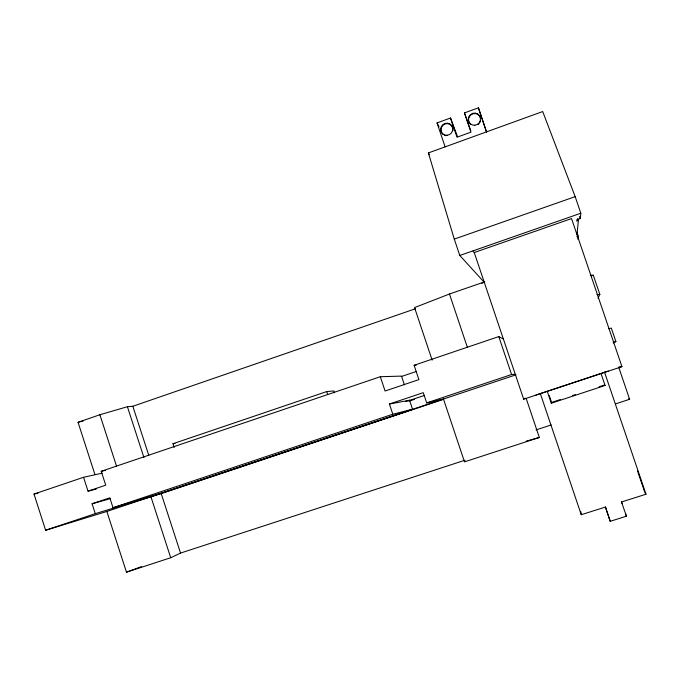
<?xml version="1.0" encoding="UTF-8"?>
<svg xmlns="http://www.w3.org/2000/svg" width="680" height="680" viewBox="0 0 680 680"><rect width="100%" height="100%" fill="white"/><g stroke="black" fill="none" stroke-linecap="round" stroke-linejoin="round"><path stroke-width="1.02" d="M576.971 234.727L578.391 220.439A72.233 3.23 71.4 0 0 577.694 218.441M577.94 239.334L578.281 236.232A81.838 3.757 71.4 0 1 576.98 232.373M578.391 220.439L576.691 221.025L576.802 219.768L580.236 218.577L580.822 213.239L575.169 196.647L542.7 111.554L428.375 152.923L454.283 239.105L459.79 255.459L484.296 282.344M608.319 371.034L601.001 373.456L605.081 385.475L551.276 403.214L551.565 402.45L560.481 399.508M598.017 298.231L599.837 294.398L593.3 275.204L590.402 275.264M459.79 255.459L473 250.877L474.24 252.543L523.668 399.194L525.164 398.157M613.343 343.009L615.893 341.555L611.312 328.091L608.591 328.703M102.195 473.169L83.547 477.284L34 494.071L45.62 530.255L106.853 511.462L126.471 572.178L170.722 557.736L180.54 553.078L465.035 460.198M481.822 283.288L484.712 282.013M484.687 281.843L449.463 294.015L414.553 307.589L432.14 360.145M126.471 572.178L141.363 566.627M445.119 146.863L437.044 122.919L450.525 117.997L457.512 136.629M450.525 117.997L457.019 137.207L470.951 132.158L464.448 112.922L478.414 107.822L486.557 131.869M454.283 239.105L575.169 196.647M473 250.877L580.822 213.239M474.24 252.543L571.531 218.586L621.945 366.664L523.668 399.194M576.767 236.759L578.281 236.232M94.928 474.546L78.047 422.297L99.892 414.749L127.406 406.716L132.829 406.274L415.463 308.754M591.498 275.817L593.3 275.204M174.191 447.44L172.975 443.725L326.723 391.57L333.854 390.957L334.458 392.793M83.547 477.284L88.017 491.147L105.715 485.188L101.227 471.291L380.324 376.72L401.498 376.108L404.413 384.854M380.324 376.72L385.084 391.017L418.905 379.618L414.111 365.271L498.788 336.583L503.404 339.074M401.327 376.533L416.373 371.45M443.547 399.322L161.211 493.612L95.285 513.655L92.089 503.761L109.803 497.819L113.007 507.731L163.719 492.379L412.556 409.267L409.547 400.248L389.411 404.022L392.81 414.222L412.556 409.267M389.411 404.022L423.266 392.666L426.683 402.9L443.471 399.032L464.5 461.873L539.333 437.461L526.244 398.625M405.518 401.6L409.547 400.248M408.315 400.826L424.388 395.445M409.488 401.013L414.511 399.33M45.62 530.255L95.285 513.655M113.007 507.731L392.81 414.222M426.683 402.9L511.572 374.527L515.279 374.306M106.853 511.462L515.976 374.816M535.967 394.986L600.006 373.787M572.373 395.59L575.348 394.613M599.123 386.767L604.078 385.135L605.081 385.475M536.035 429.913L551.131 424.975M615.536 403.894L629.62 399.287L618.715 367.234M540.269 393.397L581.238 514.717L605.413 507.067L610.232 521.313L626.442 516.213L621.427 501.772M621.605 501.942L646 494.224L604.486 372.079M613.224 342.312L615.893 341.555M526.133 441.175L539.333 437.461M92.089 503.761L110.415 498.618M78.047 422.297L83.155 420.988M88.017 491.147L96.228 489.081M34 494.071L38.105 493.119M101.227 471.291L105.306 470.407M172.975 443.725L174.905 443.368M597.006 294.661L599.837 294.398M619.012 366.902L621.945 366.664M414.111 365.271L416.143 365.355M628.431 398.786L629.62 399.287M644.827 492.481L646 494.224M428.375 152.923L429.479 154.708M437.044 122.919L439.025 126.811M621.724 502.596L622.081 503.396M625.906 514.972L626.442 516.213M625.438 513.544L625.812 514.403M464.448 112.922L470.756 130.721M486.616 132.362L478.414 107.822M605.37 506.846L610.232 521.313M549.27 395.641L551.233 401.48M547.238 391.255L551.276 403.214M498.788 336.583L511.572 374.527M449.463 294.015L467.449 347.556M326.723 391.57L327.666 394.4M132.829 406.274L148.784 455.37M161.211 493.612L180.54 553.078M127.406 406.716L143.922 457.546M150.926 496.74L170.722 557.736M99.892 414.749L116.526 466.114M609.348 518.611L609.629 519.503M605.65 507.688L605.906 508.512M580.847 511.649L581.238 514.717M579.53 216.537A81.838 3.757 71.4 0 1 580.236 218.577M637.534 471.053A83.13 2.218 71.1 0 1 644.512 491.538M442.96 134.343A6.146 5.984 -49.3 0 1 445.043 123.981A6.146 5.984 -49.3 0 1 452.897 130.738M445.765 135.668A6.146 5.984 -49.3 0 1 444.269 135.201M470.543 124.33A6.179 6.01 -46.2 0 1 471.214 114.665A6.179 6.01 -46.2 0 1 480.344 117.546M480.539 120.692A6.179 6.01 -46.2 0 1 480.029 122.213M479.137 123.556A6.179 6.01 -46.2 0 1 477.938 124.635M447.117 135.278A6.154 5.992 -49.3 0 0 451.792 125.715A6.154 5.992 -49.3 0 0 441.312 126.65A6.154 5.992 -49.3 0 0 447.117 135.278M474.776 125.239A6.188 6.018 -46.2 0 0 479.485 115.634A6.188 6.018 -46.2 0 0 468.937 116.586A6.188 6.018 -46.2 0 0 474.776 125.239"/></g></svg>
